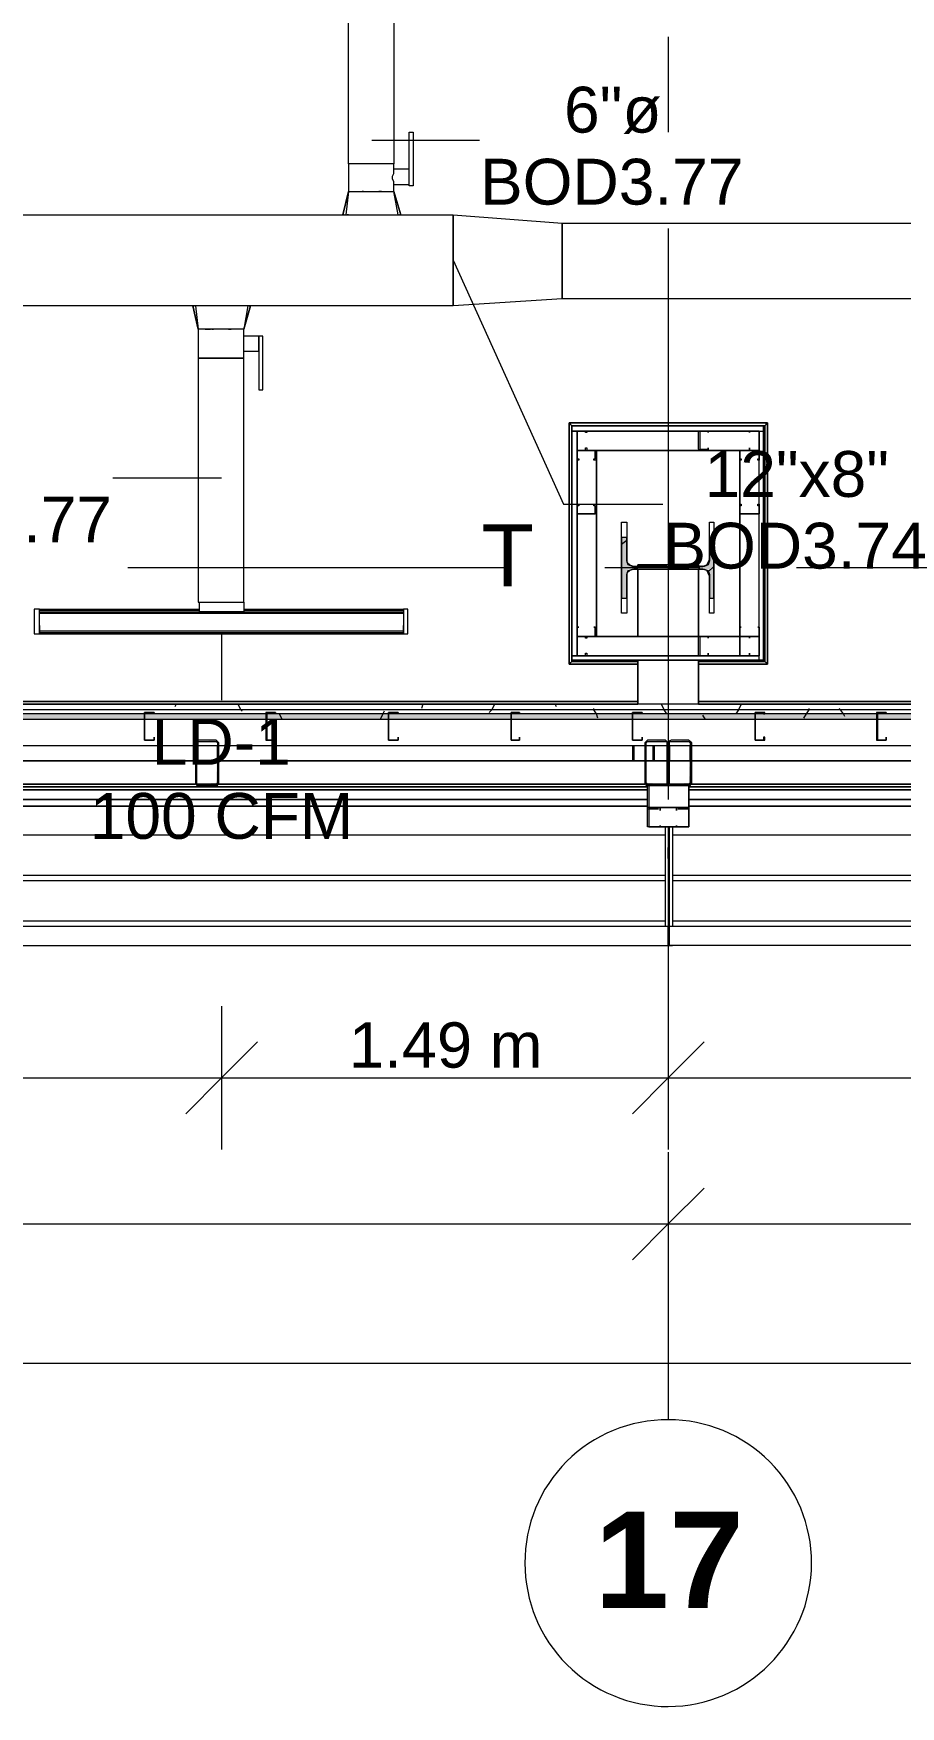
# Model space of a CAD drawing. Header units: metres. Extents: x 98 to 337, y -7 to 53.
# Drawn here: x 151.81 to 154.69, y 8.27 to 13.83 of the extents above; entities that cross this region are included whole.
import ezdxf

# ---------------------------------------------------------------- set-up
doc = ezdxf.new("R2010")
doc.units = ezdxf.units.M
doc.layers.add('HVAC - Ductos', color=5, linetype='Continuous', lineweight=0)
doc.layers.add('PDF_Text', color=7, linetype='Continuous', lineweight=0)
doc.layers.add('PDF_Geometry', color=7, linetype='Continuous', lineweight=0, true_color=0xaaaaaa)
doc.layers.add('PDF_Solid Fills', color=7, linetype='Continuous', lineweight=0, true_color=0xffffff)
doc.styles.add('PDF Helvetica', font='')
doc.styles.add('PDF Helvetica Bold', font='')
doc.styles.get('PDF Helvetica').set_extended_font_data('Helvetica')
doc.styles.get('PDF Helvetica Bold').set_extended_font_data('Helvetica', bold=True)

msp = doc.modelspace()

# ---------------------------------------------------------------- hatches: boundary and pattern name
at = {"layer": 'PDF_Solid Fills', "lineweight": 0, "transparency": 33554559}
msp.add_hatch(color=256, dxfattribs=at).paths.add_polyline_path([(153.7799, 12.0775), (153.7799, 12.1553), (153.7616, 12.1553), (153.7616, 11.9538), (153.7799, 11.9538), (153.7799, 12.0362), (153.7845, 12.05), (154.0502, 12.05), (154.0548, 12.0454), (154.0548, 11.9538), (154.0686, 11.9538), (154.0686, 12.1553), (154.0548, 12.1553), (154.0502, 12.0683), (154.0365, 12.0637), (153.7983, 12.0591), (153.7983, 12.0637), (153.7845, 12.0637), (153.7845, 12.0775)])
h = msp.add_hatch(color=256, dxfattribs=at)
h.paths.add_polyline_path([(107.9354, 11.5506), (107.9354, 11.5689), (105.9562, 11.5689), (105.9562, 11.5506)])
h.paths.add_polyline_path([(154.6138, 11.5689), (154.6138, 11.5506), (155.4202, 11.5506), (155.4202, 11.5689)])
h.paths.add_polyline_path([(155.4248, 11.5689), (155.4248, 11.5506), (157.4499, 11.5506), (157.4499, 11.5689)])
h.paths.add_polyline_path([(157.4544, 11.5689), (157.4544, 11.5506), (158.9939, 11.5506), (158.9939, 11.5689)])
h.paths.add_polyline_path([(152.5841, 11.5689), (152.5841, 11.5506), (154.6092, 11.5506), (154.6092, 11.5689)])
h.paths.add_polyline_path([(150.5544, 11.5689), (150.5544, 11.5506), (152.5795, 11.5506), (152.5795, 11.5689)])
h.paths.add_polyline_path([(149.7434, 11.5689), (149.7434, 11.5506), (150.5498, 11.5506), (150.5498, 11.5689)])
h.paths.add_polyline_path([(147.7137, 11.5689), (147.7137, 11.5506), (149.7388, 11.5506), (149.7388, 11.5689)])
h.paths.add_polyline_path([(144.8731, 11.5689), (144.8731, 11.5506), (147.7092, 11.5506), (147.7092, 11.5689)])
h.paths.add_polyline_path([(142.8434, 11.5689), (142.8434, 11.5506), (144.8685, 11.5506), (144.8685, 11.5689)])
h.paths.add_polyline_path([(140.0027, 11.5689), (140.0027, 11.5506), (142.8388, 11.5506), (142.8388, 11.5689)])
h.paths.add_polyline_path([(137.973, 11.5689), (137.973, 11.5506), (139.9981, 11.5506), (139.9981, 11.5689)])
h.paths.add_polyline_path([(137.1621, 11.5689), (137.1621, 11.5506), (137.9685, 11.5506), (137.9685, 11.5689)])
h.paths.add_polyline_path([(135.1324, 11.5689), (135.1324, 11.5506), (137.1575, 11.5506), (137.1575, 11.5689)])
h.paths.add_polyline_path([(133.1027, 11.5689), (133.1027, 11.5506), (135.1278, 11.5506), (135.1278, 11.5689)])
h.paths.add_polyline_path([(132.2917, 11.5689), (132.2917, 11.5506), (133.0981, 11.5506), (133.0981, 11.5689)])
h.paths.add_polyline_path([(130.2621, 11.5689), (130.2621, 11.5506), (132.2872, 11.5506), (132.2872, 11.5689)])
h.paths.add_polyline_path([(128.2324, 11.5689), (128.2324, 11.5506), (130.2575, 11.5506), (130.2575, 11.5689)])
h.paths.add_polyline_path([(127.4214, 11.5689), (127.4214, 11.5506), (128.2278, 11.5506), (128.2278, 11.5689)])
h.paths.add_polyline_path([(125.3917, 11.5689), (125.3917, 11.5506), (127.4168, 11.5506), (127.4168, 11.5689)])
h.paths.add_polyline_path([(122.5511, 11.5689), (122.5511, 11.5506), (125.3871, 11.5506), (125.3871, 11.5689)])
h.paths.add_polyline_path([(120.5214, 11.5689), (120.5214, 11.5506), (122.5465, 11.5506), (122.5465, 11.5689)])
h.paths.add_polyline_path([(117.6807, 11.5689), (117.6807, 11.5506), (120.5168, 11.5506), (120.5168, 11.5689)])
h.paths.add_polyline_path([(115.651, 11.5689), (115.651, 11.5506), (117.6761, 11.5506), (117.6761, 11.5689)])
h.paths.add_polyline_path([(114.8401, 11.5689), (114.8401, 11.5506), (115.6464, 11.5506), (115.6464, 11.5689)])
h.paths.add_polyline_path([(112.8104, 11.5689), (112.8104, 11.5506), (114.8355, 11.5506), (114.8355, 11.5689)])
h.paths.add_polyline_path([(110.7807, 11.5689), (110.7807, 11.5506), (112.8058, 11.5506), (112.8058, 11.5689)])
h.paths.add_polyline_path([(109.9698, 11.5689), (109.9698, 11.5506), (110.7761, 11.5506), (110.7761, 11.5689)])
h.paths.add_polyline_path([(107.94, 11.5689), (107.94, 11.5506), (109.9652, 11.5506), (109.9652, 11.5689)])
h = msp.add_hatch(color=256, dxfattribs=at)
h.paths.add_polyline_path([(152.4192, 11.4772), (152.4192, 11.4818), (152.355, 11.4818)])
h.paths.add_polyline_path([(152.4192, 11.3352), (152.4237, 11.4713), (152.4237, 11.4727), (152.4192, 11.4727), (152.4146, 11.3398), (152.3504, 11.3352), (152.4192, 11.3306)])
h.paths.add_polyline_path([(152.3504, 11.4727), (152.3459, 11.4727), (152.3459, 11.3398)])
h = msp.add_hatch(color=256, dxfattribs=at)
h.paths.add_polyline_path([(153.9082, 11.4772), (153.9082, 11.4818), (153.844, 11.4818)])
h.paths.add_polyline_path([(153.844, 11.4727), (153.8394, 11.4727), (153.8394, 11.3398)])
h.paths.add_polyline_path([(153.844, 11.3306), (153.9128, 11.3352), (153.8486, 11.3398), (153.844, 11.3398)])
h.paths.add_polyline_path([(153.9173, 11.4727), (153.9128, 11.4727), (153.9128, 11.3352), (153.9173, 11.4719)])
h = msp.add_hatch(color=256, dxfattribs=at)
h.paths.add_polyline_path([(153.9219, 11.4772), (153.9219, 11.4818), (153.9174, 11.4818)])
h.paths.add_polyline_path([(153.9219, 11.4727), (153.9174, 11.4727), (153.9174, 11.3306), (153.9907, 11.3352), (153.9952, 11.4721), (153.9952, 11.4727), (153.9907, 11.4727), (153.9861, 11.3398), (153.9219, 11.3352)])
h.paths.add_polyline_path([(153.9907, 11.4772), (153.9907, 11.4818), (153.9265, 11.4818)])

# ---------------------------------------------------------------- linework, layer by layer
at = {"layer": 'HVAC - Ductos', "lineweight": 0}
for points in [[(153.0056, 14.1072), (153.0056, 13.397), (152.9964, 13.397), (152.9873, 13.397), (152.969, 13.397), (152.9506, 13.397), (152.9323, 13.397), (152.9094, 13.397), (152.8911, 13.397), (152.8773, 13.397), (152.8636, 13.397), (152.859, 13.397), (152.8544, 13.397), (152.8544, 13.3053), (152.859, 13.3053), (152.8636, 13.3053), (152.8773, 13.3053), (152.8911, 13.3053), (152.9094, 13.3053), (152.9323, 13.3053), (152.9506, 13.3053), (152.969, 13.3053), (152.9873, 13.3053), (152.9964, 13.3053), (153.001, 13.3053), (153.0056, 13.3053), (153.0056, 13.3283), (153.056, 13.3283), (153.056, 13.3329), (153.056, 13.3374), (153.056, 13.3466), (153.056, 13.3511), (153.056, 13.3603), (153.056, 13.3649), (153.056, 13.3695), (153.056, 13.3741), (153.056, 13.3787), (153.0056, 13.3787), (153.0056, 13.397), (152.9964, 13.397), (152.9873, 13.397), (152.969, 13.397), (152.9506, 13.397), (152.9323, 13.397), (152.9094, 13.397), (152.8911, 13.397), (152.8773, 13.397), (152.8636, 13.397), (152.859, 13.397), (152.8544, 13.397), (152.8544, 14.1072)], [(153.0056, 13.3283), (153.0056, 13.3329), (153.0056, 13.3374), (153.001, 13.3466), (153.001, 13.3557), (153.0056, 13.3649), (153.0056, 13.3695), (153.0056, 13.3741), (153.0056, 13.3787)], [(152.8544, 13.3053), (152.8453, 13.2275), (152.8544, 13.2275), (152.8499, 13.2275)], [(153.0285, 13.2275), (153.0056, 13.3053), (153.0285, 13.2275)], [(153.0193, 13.2275), (153.0056, 13.3053)], [(152.859, 13.2275), (152.8773, 13.2275), (152.8819, 13.2275), (152.8865, 13.2275), (152.8957, 13.2275), (152.9094, 13.2275), (152.9139, 13.2275)], [(152.9185, 13.2275), (152.9415, 13.2275), (152.9461, 13.2275), (152.9506, 13.2275), (152.9644, 13.2275), (152.9736, 13.2275), (152.9781, 13.2275), (152.9873, 13.2275), (153.001, 13.2275)], [(153.0056, 13.2275), (153.0147, 13.2275), (153.0193, 13.2275), (153.0239, 13.2275), (153.0285, 13.2275), (153.0239, 13.2275)], [(153.2026, 13.2275), (153.5645, 13.2)], [(152.4146, 12.9251), (152.41, 12.9251), (152.3962, 12.9251), (152.3871, 12.9251), (152.3825, 12.9251), (152.3779, 12.9251), (152.3596, 12.9251), (152.3459, 12.9251), (152.3413, 12.9251), (152.3367, 12.9251), (152.355, 12.8472), (152.3367, 12.9251), (152.3413, 12.9251)], [(152.3459, 12.9251), (152.355, 12.8472)], [(152.52, 12.9251), (152.5062, 12.8472), (152.5016, 12.8472), (152.497, 12.8472), (152.4879, 12.8472), (152.4695, 12.8472), (152.4512, 12.8472), (152.4329, 12.8472), (152.4146, 12.8472), (152.3917, 12.8472), (152.3779, 12.8472), (152.3641, 12.8472), (152.3596, 12.8472), (152.355, 12.8472), (152.355, 12.7509), (152.355, 11.94), (152.3596, 11.94), (152.3641, 11.94), (152.3779, 11.94), (152.3917, 11.94), (152.4146, 11.94), (152.4329, 11.94), (152.4512, 11.94), (152.4695, 11.94), (152.4879, 11.94), (152.497, 11.94), (152.5062, 11.94), (152.5062, 11.908), (152.497, 11.908), (152.4833, 11.908), (152.4695, 11.908), (152.4512, 11.908), (152.4329, 11.908), (152.4146, 11.908), (152.3962, 11.908), (152.3779, 11.908), (152.3687, 11.908), (152.3596, 11.908), (152.3596, 11.94), (152.3687, 11.94), (152.3779, 11.94), (152.3962, 11.94), (152.4146, 11.94), (152.4329, 11.94), (152.4512, 11.94), (152.4695, 11.94), (152.4833, 11.94), (152.497, 11.94), (152.5062, 11.94), (152.5062, 12.7509), (152.497, 12.7509), (152.4879, 12.7509), (152.4695, 12.7509), (152.4512, 12.7509), (152.4329, 12.7509), (152.4146, 12.7509), (152.3917, 12.7509), (152.3779, 12.7509), (152.3641, 12.7509), (152.3596, 12.7509), (152.355, 12.7509), (152.3596, 12.7509), (152.3641, 12.7509), (152.3779, 12.7509), (152.3917, 12.7509), (152.4146, 12.7509), (152.4329, 12.7509), (152.4512, 12.7509), (152.4695, 12.7509), (152.4879, 12.7509), (152.497, 12.7509), (152.5062, 12.7509), (152.5062, 12.7739), (152.5566, 12.7739), (152.5566, 12.7785), (152.5566, 12.7876), (152.5566, 12.7922), (152.5566, 12.7968), (152.5566, 12.8059), (152.5566, 12.8105), (152.5566, 12.8151), (152.5566, 12.8197), (152.5566, 12.8243), (152.5566, 12.6456), (152.5704, 12.6456), (152.5704, 12.8243), (152.5566, 12.8243), (152.5062, 12.8243), (152.5062, 12.8472)], [(152.5016, 12.9251), (152.4879, 12.9251), (152.4787, 12.9251), (152.4741, 12.9251), (152.4649, 12.9251), (152.4512, 12.9251), (152.4466, 12.9251), (152.4421, 12.9251), (152.4192, 12.9251)], [(152.5246, 12.9251), (152.5291, 12.9251), (152.5246, 12.9251), (152.52, 12.9251), (152.5154, 12.9251), (152.5062, 12.9251)], [(152.5291, 12.9251), (152.5062, 12.8472), (152.5291, 12.9251)], [(153.5645, 12.948), (153.2026, 12.9251)], [(152.5062, 12.7739), (152.5062, 12.7785), (152.5062, 12.7876), (152.5062, 12.7922), (152.5062, 12.8013), (152.5062, 12.8105), (152.5062, 12.8197), (152.5062, 12.8243)], [(151.8281, 11.885), (151.8281, 11.8942), (151.8281, 11.9125), (151.8281, 11.9171), (152.3596, 11.9171)], [(152.3596, 11.9125), (151.8281, 11.9125)], [(151.8281, 11.8896), (151.8281, 11.8942), (151.8281, 11.8988)], [(152.5062, 11.9171), (153.0377, 11.9171), (153.0377, 11.9125), (153.0377, 11.8942), (153.0377, 11.885)], [(153.0377, 11.9125), (152.5062, 11.9125)], [(153.0377, 11.8988), (153.0377, 11.8942), (153.0377, 11.8896)], [(151.8281, 11.8621), (151.8281, 11.8575), (151.8281, 11.853), (151.8281, 11.8346), (151.8281, 11.8392), (153.0377, 11.8392), (153.0377, 11.8346), (153.0377, 11.853), (153.0377, 11.8575), (153.0377, 11.8621)], [(151.8281, 11.8484), (151.8281, 11.853), (151.8281, 11.8575)], [(153.0377, 11.8575), (153.0377, 11.853), (153.0377, 11.8484)], [(151.8281, 11.8346), (153.0377, 11.8346)]]:
    msp.add_lwpolyline(points, dxfattribs=at)
for points in [[(153.056, 13.5024), (153.0698, 13.5024), (153.0698, 13.3237), (153.056, 13.3237)], [(151.1821, 12.9251), (151.1821, 13.3787), (151.3333, 13.2275), (151.3333, 12.9251), (151.3333, 13.2275), (153.2026, 13.2275), (153.2026, 12.9251), (151.3333, 12.9251)], [(152.8361, 13.2275), (152.8544, 13.3053), (152.8361, 13.2275), (152.8407, 13.2275)], [(152.9048, 13.3053), (152.9002, 13.3053)], [(152.9644, 13.3053), (152.9598, 13.3053), (152.9552, 13.3053), (152.9598, 13.3053)], [(153.5645, 13.2), (157.656, 13.2), (157.656, 12.948), (153.5645, 12.948)], [(152.3779, 12.8472), (152.3962, 12.8472)], [(152.4008, 12.8472), (152.4054, 12.8472)], [(152.4558, 12.8472), (152.4604, 12.8472), (152.4649, 12.8472), (152.4604, 12.8472)], [(151.8098, 11.8346), (151.8281, 11.8346), (151.8281, 11.9171), (151.8098, 11.9171)], [(151.8281, 11.9034), (153.0377, 11.9034), (153.0377, 11.8438), (151.8281, 11.8438), (151.8281, 11.9034), (151.8281, 11.908), (153.0377, 11.908), (153.0377, 11.9034)], [(153.0514, 11.8346), (153.0514, 11.9171), (153.0377, 11.9171), (153.0377, 11.8346)]]:
    msp.add_lwpolyline(points, close=True, dxfattribs=at)
at = {"layer": 'PDF_Geometry', "lineweight": 0}
for points in [[(145.6291, 35.5724), (158.9481, 35.5724), (158.9481, 25.4148), (157.3124, 25.4148), (157.3124, 25.401), (158.9481, 25.401), (158.9481, 23.912), (157.9447, 23.912), (157.9447, 23.8937), (158.9481, 23.8937), (158.9481, 11.6009), (105.9562, 11.6009)], [(158.9618, 23.8937), (158.9618, 11.6009), (158.9618, 11.5826), (105.9562, 11.5826)], [(153.9174, 13.8185), (153.9174, 13.5024)], [(153.9174, 13.1817), (153.9174, 11.7613)], [(153.5875, 12.5356), (153.5921, 12.531), (153.5966, 12.5264), (153.5966, 11.7476)], [(153.5875, 12.5356), (153.5875, 11.7338)], [(153.5966, 12.5264), (154.2381, 12.5264), (153.5966, 12.5264)], [(153.5966, 12.5264), (153.5966, 11.7476), (153.5966, 12.5264)], [(153.5966, 12.5264), (154.2381, 12.5264), (153.5966, 12.5264)], [(154.2381, 12.5264), (153.5966, 12.5264), (154.2381, 12.5264)], [(154.2381, 12.444), (154.2381, 12.5264)], [(154.2381, 12.5264), (154.2381, 11.7476)], [(154.2381, 12.444), (154.2381, 11.7476)], [(153.8166, 12.05), (153.8166, 11.8255), (153.8166, 12.05), (153.8028, 12.05), (153.7891, 12.0454), (153.7799, 12.0362), (153.7799, 12.027), (153.7799, 11.9034), (153.7616, 11.9034), (153.7616, 12.2057), (153.7799, 12.2057), (153.7799, 12.0821), (153.7799, 12.0729), (153.7891, 12.0637), (153.8028, 12.0591), (153.8166, 12.0591), (153.8166, 12.0637), (153.8166, 12.0591)], [(154.0181, 12.0591), (154.0319, 12.0591), (154.0457, 12.0637), (154.0502, 12.0729), (154.0548, 12.0821), (154.0548, 12.2057), (154.0686, 12.2057), (154.0686, 11.9034), (154.0548, 11.9034), (154.0548, 12.027), (154.0502, 12.0362), (154.0457, 12.0454), (154.0319, 12.05), (154.0181, 12.05), (154.0181, 11.8255), (154.0181, 12.05)], [(153.7616, 12.1324), (153.7799, 12.1462)], [(153.3905, 12.0546), (152.1213, 12.0546)], [(154.0227, 12.0546), (153.7066, 12.0546)], [(153.9357, 12.0637), (153.9311, 12.0637), (153.9265, 12.0637), (153.9219, 12.0637), (153.9265, 12.0637), (153.9311, 12.0637), (153.9357, 12.0637), (154.0181, 12.0637), (153.8166, 12.0637), (153.8945, 12.0637), (153.8991, 12.0637), (153.9037, 12.0637), (153.9082, 12.0637), (153.9128, 12.0637), (153.9082, 12.0637), (153.9037, 12.0637), (153.8991, 12.0637), (153.8945, 12.0637)], [(154.0181, 12.0591), (154.0181, 12.0637), (154.0181, 12.0591)], [(154.0502, 12.0408), (154.0686, 12.0591)], [(155.6126, 12.0546), (154.3435, 12.0546)], [(153.5875, 11.7338), (153.5875, 11.7384), (153.5921, 11.7384), (153.5966, 11.743), (153.5966, 11.7476), (153.8166, 11.7476)], [(153.5875, 11.7338), (153.8166, 11.7338)], [(153.5875, 11.7338), (153.8166, 11.7338)], [(153.8166, 11.7476), (153.5966, 11.7476)], [(153.5966, 11.7476), (154.2335, 11.7476), (153.5966, 11.7476)], [(153.9174, 11.7613), (153.9174, 11.2848)], [(154.0181, 11.743), (154.2381, 11.743)], [(154.0181, 11.743), (154.2381, 11.743)], [(144.8227, 11.6009), (153.8166, 11.6009)], [(153.8166, 11.6009), (144.8227, 11.6009)], [(144.8227, 11.6009), (153.8166, 11.6009)], [(144.8227, 11.6009), (153.8166, 11.6009)], [(144.8227, 11.6009), (153.8166, 11.6009)], [(153.8166, 11.6009), (144.8227, 11.6009)], [(144.8227, 11.6009), (153.8166, 11.6009)], [(153.8166, 11.6009), (144.8227, 11.6009)], [(152.5795, 11.5689), (152.1763, 11.5689), (151.7685, 11.5689), (151.3653, 11.5689), (150.9576, 11.5689), (150.5544, 11.5689)], [(154.6092, 11.5689), (154.206, 11.5689), (153.7983, 11.5689), (153.3951, 11.5689), (152.9873, 11.5689), (152.5841, 11.5689)], [(154.0181, 11.6009), (158.412, 11.6009)], [(158.412, 11.6009), (154.0181, 11.6009)], [(154.0181, 11.6009), (158.412, 11.6009)], [(154.0181, 11.6009), (158.412, 11.6009)], [(154.0181, 11.6009), (158.412, 11.6009)], [(158.412, 11.6009), (154.0181, 11.6009)], [(154.0181, 11.6009), (158.412, 11.6009)], [(158.412, 11.6009), (154.0181, 11.6009)], [(155.4202, 11.5689), (155.017, 11.5689), (154.6138, 11.5689)], [(152.5795, 11.5506), (152.1763, 11.5506), (151.7685, 11.5506), (151.3653, 11.5506), (150.9576, 11.5506), (150.5544, 11.5506), (150.1466, 11.5506), (149.7434, 11.5506)], [(154.6092, 11.5506), (154.206, 11.5506), (153.7983, 11.5506), (153.3951, 11.5506), (152.9873, 11.5506), (152.5841, 11.5506)], [(157.4499, 11.5506), (157.0466, 11.5506), (156.6389, 11.5506), (156.2357, 11.5506), (155.828, 11.5506), (155.4248, 11.5506), (155.017, 11.5506), (154.6138, 11.5506)], [(105.9562, 11.4635), (159.0855, 11.4635), (159.0855, 11.4818)], [(152.3459, 11.4131), (152.3459, 11.4635)], [(152.3504, 11.4635), (152.3504, 11.4131)], [(152.4192, 11.4086), (152.4238, 11.4131), (152.4238, 11.4635)], [(152.4192, 11.4131), (152.4192, 11.4635)], [(153.7983, 11.4635), (153.7983, 11.4131)], [(153.8028, 11.4635), (153.8028, 11.4131)], [(153.867, 11.4131), (153.867, 11.4635)], [(153.8715, 11.4131), (153.8715, 11.4635)], [(153.9219, 11.4635), (153.9219, 11.4131)], [(153.9907, 11.4727), (153.9907, 11.4772)], [(153.9907, 11.4131), (153.9907, 11.4635)], [(153.9953, 11.4131), (153.9953, 11.4635)], [(153.9128, 11.3948), (153.9174, 11.3994), (153.9219, 11.404)], [(152.3459, 11.3398), (152.3504, 11.3444)], [(153.9907, 11.349), (153.9953, 11.3536)], [(153.9449, 11.1932), (153.9449, 11.1978), (153.9449, 11.1932), (153.9495, 11.1932), (153.954, 11.1932), (153.9495, 11.1932), (153.9449, 11.1932), (153.8899, 11.1932), (153.8853, 11.1932), (153.8899, 11.1932), (153.8486, 11.1932), (153.8486, 11.1978), (153.8486, 11.2482), (153.8486, 11.2528), (153.8486, 11.2574), (153.8486, 11.3306), (153.8486, 11.3352)], [(153.8532, 11.3306), (153.8532, 11.2574), (153.8532, 11.2528), (153.8532, 11.2482), (153.8532, 11.1978), (153.8532, 11.1932), (153.8899, 11.1932)], [(153.8899, 11.1978), (153.8899, 11.1932), (153.8853, 11.1932), (153.8899, 11.1932), (153.9449, 11.1932), (153.9495, 11.1932), (153.9449, 11.1932), (153.9861, 11.1932), (153.9861, 11.1978), (153.9861, 11.2482), (153.9861, 11.2528), (153.9861, 11.2574), (153.9861, 11.3306), (153.9861, 11.2574), (153.9861, 11.2528), (153.9861, 11.2482), (153.9861, 11.1978), (153.9861, 11.1932), (153.9449, 11.1932), (153.9449, 11.1978)], [(153.9128, 11.3306), (153.9219, 11.3306), (153.9128, 11.3306)], [(153.9128, 11.3306), (153.9219, 11.3306), (153.9128, 11.3306)], [(153.9677, 11.3306), (153.9723, 11.3352)], [(152.3459, 11.262), (152.4192, 11.262)], [(153.8532, 11.2574), (153.9861, 11.2574), (153.8486, 11.2574)], [(153.8486, 11.2528), (153.8853, 11.2528), (153.8532, 11.2528)], [(153.8899, 11.2574), (153.8899, 11.2528), (153.8899, 11.2482)], [(153.9449, 11.2482), (153.9449, 11.2528), (153.9449, 11.2574)], [(150.8522, 10.8633), (150.8476, 10.8633), (150.8476, 10.845), (150.8476, 10.8312), (150.8476, 10.8175), (150.8476, 10.8084), (150.8476, 10.7992), (153.9219, 10.7992), (153.9219, 10.8084), (153.9219, 10.8175), (153.9219, 10.8312), (153.9219, 10.845), (153.9219, 10.8633), (153.9219, 11.1932), (153.9174, 11.1932), (153.9037, 11.1932), (153.9082, 11.1932), (153.8945, 11.1932), (153.9449, 11.1932), (153.9357, 11.1932), (153.9449, 11.1932), (153.9311, 11.1932), (153.9311, 10.8633), (156.2082, 10.8633)], [(150.866, 10.8633), (153.9082, 10.8633), (153.9082, 11.1932), (153.8899, 11.1932), (153.9449, 11.1932), (153.9357, 11.1932), (153.9449, 11.1932), (153.9311, 11.1932), (153.9219, 11.1932), (153.9174, 11.1932), (153.9311, 11.1932)], [(153.8991, 11.1932), (153.8899, 11.1932), (153.8991, 11.1932)], [(153.8991, 11.1932), (153.8945, 11.1932), (153.8991, 11.1932)], [(153.9082, 11.1932), (153.9037, 11.1932), (153.9128, 11.1932)], [(153.9174, 11.1932), (153.9174, 10.8633)], [(153.9082, 11.1657), (150.866, 11.1657)], [(153.9174, 11.0878), (153.9174, 11.1245)], [(153.9174, 11.1245), (153.9174, 10.9687)], [(156.2082, 11.1657), (153.9311, 11.1657)], [(150.866, 11.0328), (153.9082, 11.0328)], [(153.9082, 11.0145), (150.866, 11.0145)], [(153.9311, 11.0328), (156.2082, 11.0328)], [(156.2082, 11.0145), (153.9311, 11.0145)], [(129.3915, 10.8633), (132.4613, 10.8633), (132.4567, 10.8633), (135.5265, 10.8633), (135.5219, 10.8633), (138.5962, 10.8633), (138.587, 10.8633), (141.6613, 10.8633), (141.6567, 10.8633), (144.7265, 10.8633), (144.7173, 10.8633), (147.7871, 10.8633), (147.7825, 10.8633), (150.8522, 10.8633), (150.8476, 10.8633), (153.9219, 10.8633), (153.9174, 10.8633), (156.2219, 10.8633)], [(150.866, 10.8816), (153.9082, 10.8816)], [(156.2219, 10.7992), (153.9174, 10.7992), (153.9174, 10.8084), (153.9174, 10.8175), (153.9174, 10.8312), (153.9174, 10.845), (153.9174, 10.8633), (153.9219, 10.8633)], [(153.9311, 10.8816), (156.2082, 10.8816)], [(153.9082, 10.7992), (153.9174, 10.7992)], [(153.9174, 10.8084), (153.9174, 10.1715)], [(153.9219, 10.7992), (153.9311, 10.7992)], [(153.9174, 10.0157), (153.9174, 9.8553)], [(153.9174, 9.695), (153.9174, 9.2231)]]:
    msp.add_lwpolyline(points, dxfattribs=at)
at = {"layer": 'PDF_Geometry', "color": 7, "lineweight": 0}
for points in [[(152.9323, 13.4749), (153.2896, 13.4749)], [(153.2026, 12.9251), (153.2026, 13.2275)], [(153.5645, 13.2), (153.5645, 12.948)], [(153.2026, 13.0762), (153.5691, 12.2653), (153.8991, 12.2653)], [(152.4329, 12.3524), (152.071, 12.3524)], [(152.4329, 11.8346), (152.4329, 11.6147)], [(152.4329, 10.5976), (152.4329, 10.3593), (152.4329, 10.1211)], [(153.9174, 10.5976), (153.9174, 10.3593), (153.9174, 10.1211)], [(152.552, 10.4785), (152.4329, 10.3593), (152.3137, 10.2402)], [(154.0365, 10.4785), (153.9174, 10.3593), (153.7983, 10.2402)], [(129.7901, 10.3593), (132.1635, 10.3593), (134.2298, 10.3593), (135.5219, 10.3593), (136.8368, 10.3593), (139.0314, 10.3593), (141.3727, 10.3593), (143.5078, 10.3593), (144.7219, 10.3593), (145.8994, 10.3593), (148.1124, 10.3593), (150.2886, 10.3593), (152.4329, 10.3593), (153.9174, 10.3593), (156.1715, 10.3593)], [(153.9174, 10.1119), (153.9174, 9.8737), (153.9174, 9.64)], [(154.0365, 9.9928), (153.9174, 9.8737), (153.7983, 9.7546)], [(107.6972, 9.8737), (117.1309, 9.8737), (126.3264, 9.8737), (135.5219, 9.8737), (144.7219, 9.8737), (153.9174, 9.8737), (158.751, 9.8737)], [(107.6972, 9.4109), (158.751, 9.4109)]]:
    msp.add_lwpolyline(points, dxfattribs=at)
at = {"layer": 'PDF_Geometry', "lineweight": 0}
for points in [[(153.5966, 12.5264), (154.2381, 12.5264), (154.2426, 12.531), (154.2426, 12.5356), (154.2472, 12.5356), (153.5875, 12.5356), (153.5921, 12.531)], [(154.2335, 11.7476), (154.2198, 11.7476), (154.2198, 12.5082), (154.2335, 12.5082), (154.2335, 11.7476), (154.2335, 12.5264), (154.2381, 12.5264), (154.2381, 11.7476), (154.2381, 11.743), (154.2426, 11.7384), (154.2472, 11.7384), (154.2472, 11.7338), (154.2472, 12.5356), (154.2426, 12.5356), (154.2426, 12.531), (154.2381, 12.5264), (154.2381, 11.743), (154.2381, 12.5264), (154.2381, 11.743), (154.2381, 12.5264), (154.2426, 12.531), (154.2426, 12.5356), (154.2472, 12.5356), (154.2472, 11.7338), (154.0181, 11.7338), (154.2472, 11.7338), (154.0181, 11.7338), (154.2472, 11.7338), (154.2472, 12.5356), (153.5875, 12.5356), (153.5921, 12.531), (153.5966, 12.5264), (154.2381, 12.5264), (154.2426, 12.531), (154.2426, 12.5356), (154.2472, 12.5356), (153.5875, 12.5356), (154.2472, 12.5356), (154.2472, 11.7338), (154.2472, 11.7384), (154.2426, 11.7384), (154.2381, 11.743), (154.2381, 11.7476), (154.0181, 11.7476), (154.2381, 11.7476), (154.2381, 12.5264), (153.5966, 12.5264), (153.5966, 11.743), (153.5966, 12.5264), (153.5966, 11.7476), (154.1556, 11.7476), (154.2381, 11.7476), (154.0181, 11.7476), (154.2381, 11.7476), (154.2381, 11.743), (154.2426, 11.7384), (154.2472, 11.7384), (154.2472, 11.7338), (154.2472, 11.7384), (154.2426, 11.7384), (154.2381, 11.743), (154.2381, 11.7476), (154.2381, 12.5264), (154.2381, 11.7476)], [(153.5966, 11.7476), (153.5966, 12.5264), (153.5921, 12.531), (153.5875, 12.5356), (153.5875, 11.7338), (153.5875, 11.7384), (153.5921, 11.7384), (153.5966, 11.743)], [(153.5875, 11.7338), (153.5875, 12.5356)], [(154.2381, 12.5264), (153.5966, 12.5264)], [(153.5966, 12.444), (153.5966, 11.8255), (153.5966, 11.7476), (153.5966, 12.5264), (153.5966, 11.743), (153.8166, 11.743), (153.5966, 11.743), (153.5966, 12.5264)], [(154.2335, 12.5082), (154.2335, 12.5264), (153.5966, 12.5264), (153.5966, 12.5082)], [(153.615, 12.5082), (153.5966, 12.5082), (153.5966, 11.7613), (153.615, 11.7613)], [(153.615, 12.444), (153.615, 12.4486), (153.615, 12.5082), (153.647, 12.5082), (153.647, 12.5036), (153.6425, 12.5036), (153.6425, 12.5082), (153.615, 12.5082), (153.615, 12.4486), (153.615, 12.444), (153.6425, 12.444), (153.6425, 12.4532), (153.647, 12.4532), (153.647, 12.444)], [(154.2198, 12.444), (154.1556, 12.444), (154.1556, 11.8255), (154.1556, 12.444), (154.2198, 12.444), (154.2198, 12.5082), (153.615, 12.5082), (153.615, 12.444), (153.6791, 12.444), (154.1556, 12.444), (153.6791, 12.444), (153.6791, 11.8255), (153.615, 11.8255), (153.6791, 11.8255), (153.6791, 12.444), (153.615, 12.444), (153.615, 11.8255), (153.615, 11.7613), (154.1556, 11.7613), (154.2198, 11.7613)], [(154.0227, 12.444), (154.0181, 12.4486), (154.0181, 12.5082), (154.0227, 12.5082), (154.0502, 12.5082), (154.0502, 12.5036), (154.0502, 12.5082), (154.0227, 12.5082), (154.0227, 12.4486), (154.0502, 12.4486), (154.0502, 12.4532), (154.0502, 12.444)], [(154.1877, 12.5036), (154.1877, 12.5082)], [(154.2198, 12.5082), (154.2198, 12.4486), (154.2198, 12.444), (154.1877, 12.444), (154.1877, 12.4532), (154.1877, 12.444), (154.2198, 12.444), (154.2198, 12.4486), (154.2198, 12.5082), (154.1877, 12.5082)], [(153.615, 12.444), (153.6746, 12.444), (153.6791, 12.444), (153.6791, 12.4119), (153.67, 12.4119), (153.67, 12.4165), (153.6746, 12.4165), (153.6746, 12.444), (153.615, 12.444), (153.615, 12.4165), (153.6196, 12.4165), (153.6196, 12.4119), (153.615, 12.4119)], [(154.1556, 12.444), (154.1602, 12.444), (154.2198, 12.444), (154.2198, 12.4119), (154.2152, 12.4119), (154.2152, 12.4165), (154.2198, 12.4165), (154.2198, 12.444), (154.1602, 12.444), (154.1556, 12.444), (154.1556, 12.4165), (154.1602, 12.4165), (154.1602, 12.4119), (154.1556, 12.4119)], [(153.6791, 12.2333), (153.6746, 12.2333), (153.615, 12.2333), (153.615, 12.2653), (153.6196, 12.2653), (153.6196, 12.2607), (153.615, 12.2607), (153.615, 12.2333), (153.6746, 12.2333), (153.6746, 12.2607), (153.67, 12.2607), (153.67, 12.2653), (153.6791, 12.2653)], [(154.2198, 12.2333), (154.1602, 12.2333), (154.1556, 12.2333), (154.1556, 12.2653), (154.1602, 12.2653), (154.1602, 12.2607), (154.1556, 12.2607), (154.1556, 12.2333), (154.1602, 12.2333), (154.2198, 12.2333), (154.2198, 12.2607), (154.2152, 12.2607), (154.2152, 12.2653), (154.2198, 12.2653)], [(154.0548, 11.9538), (154.0686, 11.9538), (154.0686, 12.1553), (154.0548, 12.1553), (154.0548, 12.0775), (154.0502, 12.0637), (154.0365, 12.0591), (153.7983, 12.0591), (153.7845, 12.0637), (153.7799, 12.0775), (153.7799, 12.1553), (153.7616, 12.1553), (153.7616, 11.9538), (153.7799, 11.9538), (153.7799, 12.0316), (153.7845, 12.0454), (153.7983, 12.05), (154.0365, 12.05), (154.0502, 12.0454), (154.0548, 12.0316)], [(153.6791, 11.83), (153.6791, 11.8255), (153.6746, 11.8255), (153.615, 11.8255), (153.615, 11.83), (153.615, 11.8575), (153.6196, 11.8575), (153.615, 11.8575), (153.615, 11.83), (153.615, 11.8255), (153.6746, 11.8255), (153.6746, 11.83), (153.6746, 11.8575), (153.67, 11.8575), (153.6791, 11.8575)], [(154.2198, 11.83), (154.2198, 11.8255), (154.1602, 11.8255), (154.1556, 11.8255), (154.1556, 11.83), (154.1556, 11.8575), (154.1602, 11.8575), (154.1556, 11.8575), (154.1556, 11.83), (154.1556, 11.8255), (154.1602, 11.8255), (154.2198, 11.8255), (154.2198, 11.83), (154.2198, 11.8575)], [(154.2152, 11.8575), (154.2198, 11.8575)], [(153.615, 11.7613), (153.615, 11.7659), (153.615, 11.8255), (153.647, 11.8255), (153.647, 11.8209), (153.6425, 11.8209), (153.6425, 11.8255), (153.615, 11.8255), (153.615, 11.7659), (153.615, 11.7613), (153.6425, 11.7613), (153.6425, 11.7705), (153.647, 11.7705), (153.647, 11.7613)], [(154.1556, 11.7613), (154.1556, 11.8255), (153.6791, 11.8255), (154.1556, 11.8255)], [(154.0227, 11.7613), (154.0181, 11.7613), (154.0181, 11.7659), (154.0181, 11.8255), (154.0227, 11.8255), (154.0502, 11.8255), (154.0502, 11.8209), (154.0502, 11.8255), (154.0227, 11.8255), (154.0227, 11.7659), (154.0227, 11.7613), (154.0502, 11.7613)], [(154.1877, 11.8209), (154.1877, 11.8255)], [(154.2198, 11.8255), (154.2198, 11.7659), (154.2198, 11.7613), (154.1877, 11.7613), (154.1877, 11.7705), (154.1877, 11.7613), (154.2198, 11.7613), (154.2198, 11.7659), (154.2198, 11.8255), (154.1877, 11.8255)], [(153.5875, 11.7338), (153.8166, 11.7338), (153.5875, 11.7338), (153.5875, 11.7384), (153.5921, 11.7384), (153.5966, 11.743), (153.5966, 11.7476), (153.8166, 11.7476), (153.5966, 11.7476), (153.5966, 11.743), (153.5921, 11.7384), (153.5875, 11.7384)], [(153.5966, 11.7613), (153.5966, 11.7476), (154.2198, 11.7476), (154.2198, 11.7613)], [(153.8166, 11.743), (153.5966, 11.743)], [(153.8166, 11.6009), (153.8166, 11.7476)], [(154.0181, 11.6009), (154.0181, 11.7476)], [(154.2381, 11.743), (154.0181, 11.743)], [(154.0502, 11.7705), (154.0502, 11.7613)], [(144.8227, 11.6101), (153.8166, 11.6101)], [(144.8227, 11.6101), (153.8166, 11.6101)], [(144.8227, 11.6009), (153.8166, 11.6009)], [(152.2084, 11.5735), (152.1763, 11.5735), (152.1763, 11.4818), (152.2084, 11.4818), (152.2084, 11.491), (152.2084, 11.4818), (152.1763, 11.4818), (152.1763, 11.5735), (152.2084, 11.5735), (152.2084, 11.5689)], [(152.6116, 11.5735), (152.5841, 11.5735), (152.5795, 11.5735), (152.5795, 11.4818), (152.5841, 11.4818), (152.6116, 11.4818), (152.6116, 11.491), (152.6116, 11.4818), (152.5841, 11.4818), (152.5841, 11.5735), (152.6116, 11.5735), (152.6116, 11.5689)], [(153.0193, 11.5735), (152.9873, 11.5735), (152.9873, 11.4818), (153.0193, 11.4818), (153.0193, 11.491), (153.0193, 11.4818), (152.9873, 11.4818), (152.9873, 11.5735), (153.0193, 11.5735), (153.0193, 11.5689)], [(153.4225, 11.5735), (153.3951, 11.5735), (153.3951, 11.4818), (153.4225, 11.4818), (153.4225, 11.491), (153.4225, 11.4818), (153.3951, 11.4818), (153.3951, 11.5735), (153.4225, 11.5735), (153.4225, 11.5689)], [(153.8303, 11.5735), (153.8028, 11.5735), (153.7983, 11.5735), (153.7983, 11.4818), (153.8028, 11.4818), (153.8303, 11.4818), (153.8303, 11.491), (153.8303, 11.4818), (153.8028, 11.4818), (153.7983, 11.4818), (153.7983, 11.5735), (153.8028, 11.5735), (153.8303, 11.5735), (153.8303, 11.5689)], [(154.0181, 11.6101), (158.412, 11.6101)], [(154.0181, 11.6101), (158.412, 11.6101)], [(154.0181, 11.6009), (158.412, 11.6009)], [(154.2381, 11.5735), (154.206, 11.5735), (154.206, 11.4818), (154.2381, 11.4818), (154.2381, 11.491), (154.2335, 11.491), (154.2335, 11.4818), (154.206, 11.4818), (154.206, 11.5735), (154.2335, 11.5735), (154.2335, 11.5689), (154.2381, 11.5689)], [(154.6413, 11.5735), (154.6138, 11.5735), (154.6092, 11.5735), (154.6092, 11.4818), (154.6138, 11.4818), (154.6413, 11.4818), (154.6413, 11.491), (154.6413, 11.4818), (154.6138, 11.4818), (154.6138, 11.5735), (154.6413, 11.5735), (154.6413, 11.5689)], [(152.3459, 11.3398), (152.3504, 11.3306), (152.355, 11.3306), (152.4146, 11.3306), (152.4192, 11.3306), (152.4238, 11.3398), (152.4238, 11.4727), (152.4192, 11.4772), (152.4146, 11.4818), (152.355, 11.4818), (152.3504, 11.4772), (152.3459, 11.4727)], [(152.4146, 11.3352), (152.355, 11.3352), (152.3504, 11.3352), (152.3504, 11.3398), (152.3504, 11.4727), (152.3504, 11.4772), (152.355, 11.4772), (152.4146, 11.4772), (152.4192, 11.4727), (152.4192, 11.3398)], [(153.9082, 11.4818), (153.8486, 11.4818), (153.844, 11.4772), (153.8394, 11.4727), (153.8394, 11.3398), (153.844, 11.3306), (153.8486, 11.3306), (153.9082, 11.3306), (153.9128, 11.3306), (153.9174, 11.3398), (153.9174, 11.4727), (153.9128, 11.4772)], [(153.844, 11.4727), (153.8486, 11.4772), (153.9082, 11.4772), (153.9128, 11.4772), (153.9128, 11.4727), (153.9128, 11.3398), (153.9128, 11.3352), (153.9082, 11.3352), (153.8486, 11.3352), (153.844, 11.3398)], [(153.9861, 11.4818), (153.9265, 11.4818), (153.9174, 11.4772), (153.9174, 11.4727), (153.9174, 11.3398), (153.9174, 11.3306), (153.9265, 11.3306), (153.9861, 11.3306), (153.9907, 11.3306), (153.9953, 11.3398), (153.9953, 11.4727), (153.9907, 11.4772)], [(153.9861, 11.4772), (153.9907, 11.4727), (153.9907, 11.3398), (153.9861, 11.3352), (153.9265, 11.3352), (153.9219, 11.3352), (153.9219, 11.3398), (153.9219, 11.4727), (153.9219, 11.4772), (153.9265, 11.4772)], [(152.3459, 11.4131), (150.8888, 11.4131)], [(152.3825, 11.4131), (152.3504, 11.4131), (152.3825, 11.4131), (152.4192, 11.4131)], [(152.4238, 11.4131), (153.8394, 11.4131)], [(153.844, 11.4131), (153.9128, 11.4131)], [(153.9907, 11.4131), (153.9219, 11.4131)], [(155.411, 11.4131), (153.9953, 11.4131)], [(152.3459, 11.3352), (150.8888, 11.3352)], [(152.3825, 11.326), (150.921, 11.326)], [(152.3825, 11.3169), (150.921, 11.3169)], [(152.3825, 11.3352), (152.3504, 11.3352)], [(153.8394, 11.3352), (152.4192, 11.3352), (152.3825, 11.3352), (152.4192, 11.3352)], [(153.8486, 11.326), (152.3825, 11.326)], [(153.8486, 11.3169), (152.3825, 11.3169)], [(153.9128, 11.3352), (153.844, 11.3352)], [(153.9128, 11.3306), (153.9219, 11.3306)], [(155.411, 11.3352), (153.9907, 11.3352), (153.9219, 11.3352), (153.9907, 11.3352)], [(155.4477, 11.326), (153.9861, 11.326)], [(155.4477, 11.3169), (153.9861, 11.3169)], [(152.3825, 11.2848), (150.921, 11.2848)], [(153.8486, 11.262), (152.3825, 11.262), (150.921, 11.262), (152.3825, 11.262)], [(153.8486, 11.2848), (152.3825, 11.2848)], [(153.8899, 11.2482), (153.8899, 11.2528), (153.8899, 11.2574), (153.8899, 11.2528)], [(153.8899, 11.2482), (153.8899, 11.2528), (153.8899, 11.2574), (153.8899, 11.2528)], [(153.9449, 11.2574), (153.9449, 11.2528), (153.9449, 11.2482), (153.9449, 11.2528)], [(153.9449, 11.2574), (153.9449, 11.2528), (153.9449, 11.2482), (153.9449, 11.2528)], [(153.9861, 11.2528), (153.9495, 11.2528)], [(155.4477, 11.2848), (153.9861, 11.2848)], [(153.9861, 11.262), (155.4477, 11.262), (156.1487, 11.262), (155.4477, 11.262)], [(153.8899, 11.1932), (153.8899, 11.1978)], [(153.9174, 11.1657), (153.9219, 11.1657)], [(153.9219, 11.0328), (153.9174, 11.0328)], [(153.9174, 11.0145), (153.9219, 11.0145)], [(153.9219, 10.8816), (153.9174, 10.8816)]]:
    msp.add_lwpolyline(points, close=True, dxfattribs=at)
at = {"layer": 'PDF_Geometry', "color": 254, "lineweight": 0, "true_color": 0xeaeaea}
for points in [[(152.2817, 11.6009), (152.2771, 11.5918)], [(152.5016, 11.5781), (152.497, 11.5826), (152.4879, 11.6009)], [(152.6345, 11.5506), (152.6253, 11.5689), (152.6208, 11.5689)], [(152.9736, 11.5781), (152.969, 11.5689), (152.9598, 11.5506)], [(153.1018, 11.6009), (153.0972, 11.5872)], [(153.3401, 11.6009), (153.3309, 11.5826), (153.3217, 11.5735)], [(153.5462, 11.5918), (153.5417, 11.6009)], [(153.6837, 11.5551), (153.6791, 11.5689), (153.67, 11.5826), (153.67, 11.5872)], [(153.9128, 11.5689), (153.9037, 11.5826), (153.8945, 11.6009)], [(154.1602, 11.6009), (154.151, 11.5826), (154.1419, 11.5689)], [(154.3847, 11.5872), (154.3847, 11.5826), (154.3755, 11.5689), (154.3664, 11.5551)], [(154.5039, 11.5597), (154.4993, 11.5689), (154.4901, 11.5826), (154.4855, 11.5872)], [(154.0411, 11.5506), (154.0319, 11.5643)]]:
    msp.add_lwpolyline(points, dxfattribs=at)
at = {"layer": 'PDF_Geometry', "lineweight": 0}
msp.add_lwpolyline([(153.9174, 9.2231, 0.418243), (153.4409, 8.7466, 0.414666), (153.9174, 8.2701, 0.411103), (154.3938, 8.7466, 0.414688)], format="xyb", close=True, dxfattribs=at)

# ---------------------------------------------------------------- texts
at = {"layer": 'PDF_Text', "lineweight": 0, "attachment_point": 4, "style": 'PDF Helvetica'}
for s, insert, char_height in [('6"ø', (153.571, 13.5746), 0.15242), ('BOD3.77', (153.2915, 13.3363), 0.15242), ('12"x8"', (154.0383, 12.365), 0.15242), ('BOD3.77', (151.193, 12.2138), 0.15242), ('T', (153.2961, 12.0955), 0.2054), ('BOD3.74', (153.9009, 12.1267), 0.15242), ('LD-1', (152.201, 11.4761), 0.15242), ('100 CFM', (151.9948, 11.2287), 0.15242), ('1.49 m', (152.8563, 10.4674), 0.15053)]:
    msp.add_mtext(s, dxfattribs=dict(at, insert=insert, char_height=char_height))
at = {"layer": 'PDF_Text', "color": 253, "lineweight": 0, "true_color": 0xaaaaaa, "insert": (153.6718, 8.7574), "char_height": 0.32008, "attachment_point": 4, "style": 'PDF Helvetica Bold'}
msp.add_mtext('17', dxfattribs=at)

doc.saveas('drawing.dxf')
